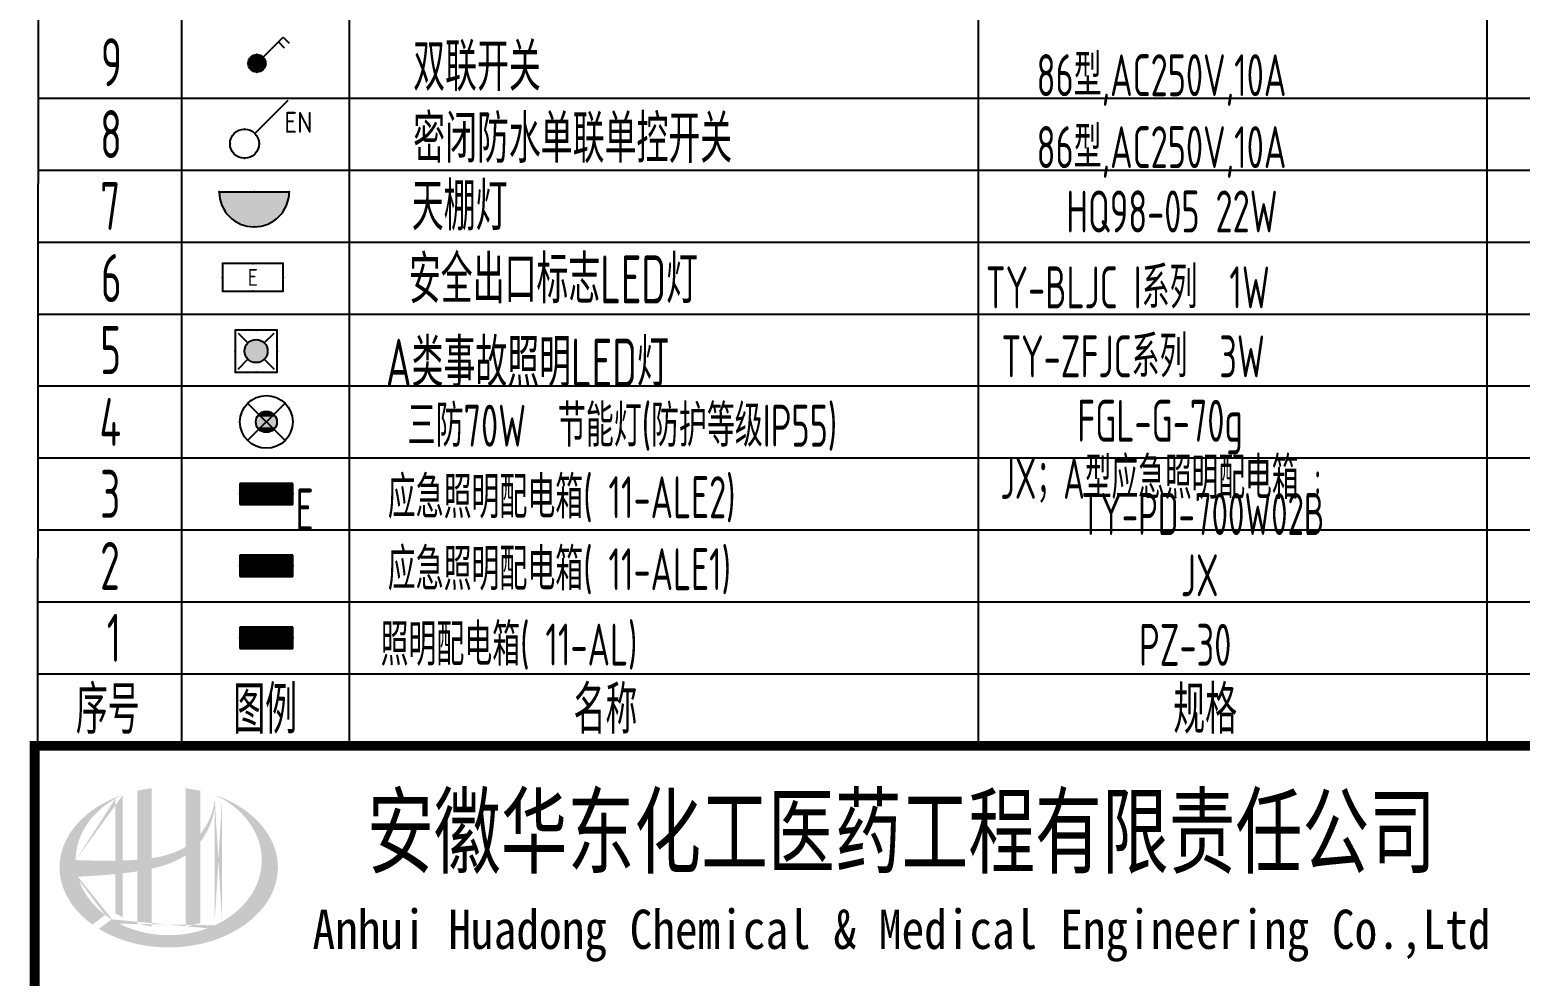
# Model space of a CAD drawing. Extents: x 5394041 to 5729212, y -433068 to -301615.
# Drawn here: x 5555754 to 5566405, y -349492 to -342728 of the extents above; entities that cross this region are included whole.
import ezdxf
from ezdxf.enums import TextEntityAlignment as Align

# ---------------------------------------------------------------- set-up
doc = ezdxf.new("R2010")
doc.units = 0
doc.header["$LTSCALE"] = 1000
doc.header["$MEASUREMENT"] = 0
doc.layers.get('0').update_dxf_attribs({"linetype": 'CONTINUOUS'})
for name, color, linetype in [('EQUIP-照明', 3, 'CONTINUOUS'), ('TEL_TAB', 7, 'CONTINUOUS'), ('TEL_TEXT', 7, 'CONTINUOUS')]:
    doc.layers.add(name, color=color, linetype=linetype)
doc.styles.add('_TCH_LABEL', font='COMPLEX', dxfattribs={"bigfont": 'GBCBIG'})
doc.styles.add('_TEL_DIM', font='sceie.shx', dxfattribs={"width": 0.8, "height": 3.5, "bigfont": 'sceic.shx'})
doc.styles.add('ECEC_TQ_S', font='')
doc.styles.add('sceic', font='sceie.shx', dxfattribs={"width": 0.8, "bigfont": 'sceic.shx'})
doc.styles.add('sceie', font='sceie.shx', dxfattribs={"width": 0.7, "bigfont": 'sceic.shx'})
doc.styles.get("Standard").update_dxf_attribs({"font": 'GBENOR', "bigfont": 'GBCBIG'})
doc.styles.get('ECEC_TQ_S').set_extended_font_data('SimSun')

# ---------------------------------------------------------------- blocks, each defined once
blk = doc.blocks.new('$equip$00002534')
for p, q in [((-0.72, 0.66), (-0.72, 0)), ((0.72, 0.66), (-0.72, 0.66)), ((0.72, 0), (0.72, 0.66)), ((-0.72, 0), (0.72, 0))]:
    blk.add_line(p, q)
at = {"const_width": 0.04}
blk.add_lwpolyline([(-0.72, 0.66), (-0.72, 0), (0.72, 0), (0.72, 0.66), (-0.72, 0.66), (-0.72, 0)], dxfattribs=at)
for p in [(0, 0.66), (-0.72, 0.33), (0, 0), (0.72, 0.33)]:
    blk.add_point(p)
at = {"color": 7, "style": '_TEL_DIM'}
blk.add_attdef('$TEXT$', text='', height=0.4, dxfattribs=at).set_placement((0, 0.33), align=Align.MIDDLE_CENTER)
at = {"color": 7, "style": '_TEL_DIM', "flags": 1}
blk.add_attdef('A', text='', height=0.00002, dxfattribs=at).set_placement((0, 0), align=Align.MIDDLE_CENTER)
blk = doc.blocks.new('*X23')
at = {"color": 0}
for p, q in [((-250, 33), (-83, 200)), ((-250, 68), (-118, 200)), ((-250, 104), (-154, 200)), ((-250, 139), (-189, 200)), ((-250, 174), (-224, 200)), ((-247, 0), (-47, 200)), ((-212, 0), (-12, 200)), ((-177, 0), (23, 200)), ((-141, 0), (59, 200)), ((-106, 0), (94, 200)), ((-71, 0), (129, 200)), ((-35, 0), (165, 200)), ((0, 0), (200, 200)), ((35, 0), (235, 200)), ((71, 0), (250, 179)), ((106, 0), (250, 144)), ((141, 0), (250, 109)), ((177, 0), (250, 73)), ((212, 0), (250, 38)), ((247, 0), (250, 3))]:
    blk.add_line(p, q, dxfattribs=at)
blk = doc.blocks.new('$equip$00001421')
for p, q in [((0.75, 0.6), (-0.75, 0.6)), ((-0.75, 0.6), (-0.75, 0)), ((0.75, 0), (0.75, 0.6)), ((-0.75, 0), (0.75, 0))]:
    blk.add_line(p, q)
at = {"const_width": 0.6}
blk.add_lwpolyline([(-0.75, 0.3), (0.75, 0.3)], dxfattribs=at)
for p in [(0, 0.6), (-0.75, 0.3), (0, 0), (0.75, 0.3)]:
    blk.add_point(p)
at = {"xscale": 0.00300000000061118, "yscale": 0.00300000000061118, "zscale": 0.00300000000061118}
blk.add_blockref('*X23', (0, 0), dxfattribs=at)
at = {"style": '_TCH_LABEL', "flags": 9}
blk.add_attdef('A', (0, 0), '', height=0.00002, dxfattribs=at)
blk = doc.blocks.new('$equip$00001149')
for p, q in [((-0.354, 0.354), (0.354, -0.354)), ((0.354, 0.354), (-0.354, -0.354))]:
    blk.add_line(p, q)
for radius in [0.5, 0.2]:
    blk.add_circle((0, 0), radius)
for points in [[(-0.173, 0.1), (0.173, 0.1), (-0.2, 0), (0.2, 0)], [(-0.173, -0.1), (0.173, -0.1), (-0.2, 0), (0.2, 0)], [(-0.1, 0.173), (0.1, 0.173), (-0.173, 0.1), (0.173, 0.1)], [(0, 0.2), (0, 0.2), (-0.1, 0.173), (0.1, 0.173)], [(-0.1, -0.173), (0.1, -0.173), (-0.173, -0.1), (0.173, -0.1)], [(0, -0.2), (0, -0.2), (-0.1, -0.173), (0.1, -0.173)]]:
    blk.add_solid(points)
at = {"flags": 9}
blk.add_attdef('A', (0, 0), '', height=0.00002, dxfattribs=at)
blk = doc.blocks.new('$equip$00002500')
blk.add_line((0.147, 0.356), (0.625, 0.833))
blk.add_circle((0, 0.208), 0.208)
for p in [(0, 0.417), (-0.208, 0.208), (0, 0), (0.208, 0.208)]:
    blk.add_point(p)
at = {"color": 7, "style": '_TEL_DIM'}
blk.add_attdef('$TEXT$', text='', height=0.3, dxfattribs=at).set_placement((0.769, 0.513), align=Align.MIDDLE_CENTER)
at = {"color": 7, "style": '_TEL_DIM', "flags": 1}
blk.add_attdef('A', text='', height=0.00002, dxfattribs=at).set_placement((0, 0), align=Align.MIDDLE_CENTER)
blk = doc.blocks.new('$equip$00001168')
blk.add_line((-0.5, 0), (0.5, 0))
blk.add_arc((0, 0), 0.5, 180, 0)
for p in [(-0.5, 0), (0, 0), (0.5, 0), (0, -0.5)]:
    blk.add_point(p)
for points in [[(0.433, -0.25), (-0.433, -0.25), (0.5, 0), (-0.5, 0)], [(0.25, -0.433), (-0.25, -0.433), (0.433, -0.25), (-0.433, -0.25)], [(0, -0.5), (0, -0.5), (0.25, -0.433), (-0.25, -0.433)]]:
    blk.add_solid(points)
at = {"flags": 9}
blk.add_attdef('A', (0, 0), '', height=0.00002, dxfattribs=at)
blk = doc.blocks.new('$equip$00002604')
blk.add_hatch(color=256).paths.add_polyline_path([(0.275, 0.5, 1), (-0.274, 0.5, 1)])
for p, q in [((-0.429, 0.929), (-0.194, 0.694)), ((0.194, 0.694), (0.429, 0.929)), ((-0.429, 0.071), (-0.194, 0.306)), ((0.194, 0.306), (0.429, 0.071))]:
    blk.add_line(p, q)
at = {"const_width": 0.04}
blk.add_lwpolyline([(-0.5, 1), (-0.5, 0), (0.5, 0), (0.5, 1), (-0.5, 1), (-0.5, 0)], dxfattribs=at)
blk.add_lwpolyline([(-0.5, 1), (-0.5, 0), (0.5, 0), (0.5, 1)], close=True)
blk.add_circle((0, 0.5), 0.275)
for p in [(0, 1), (-0.5, 0.5), (0.5, 0.5), (0, 0)]:
    blk.add_point(p)
at = {"color": 7, "style": '_TEL_DIM', "flags": 1}
blk.add_attdef('A', text='', height=0.000025, dxfattribs=at).set_placement((0, 0), align=Align.MIDDLE_CENTER)
blk = doc.blocks.new('$equip$00001963')
for p, q in [((0.147, 0.356), (0.625, 0.833)), ((0.512, 0.72), (0.653, 0.579)), ((0.625, 0.833), (0.766, 0.692))]:
    blk.add_line(p, q)
blk.add_circle((0, 0.208), 0.208)
for p in [(0, 0.417), (-0.208, 0.208), (0, 0), (0.208, 0.208)]:
    blk.add_point(p)
for points in [[(-0.104, 0.389), (0.104, 0.389), (-0.18, 0.313), (0.18, 0.313)], [(0, 0.417), (0, 0.417), (-0.104, 0.389), (0.104, 0.389)], [(-0.18, 0.313), (0.18, 0.313), (-0.208, 0.208), (0.208, 0.208)], [(-0.18, 0.104), (0.18, 0.104), (-0.208, 0.208), (0.208, 0.208)], [(-0.104, 0.028), (0.104, 0.028), (-0.18, 0.104), (0.18, 0.104)], [(0, 0), (0, 0), (-0.104, 0.028), (0.104, 0.028)]]:
    blk.add_solid(points)
at = {"layer": 'TEL_TEXT', "style": '_TEL_DIM', "flags": 1}
blk.add_attdef('A', text='', height=0.00002, dxfattribs=at).set_placement((0, 0), align=Align.MIDDLE_CENTER)

msp = doc.modelspace()

# ---------------------------------------------------------------- hatches: boundary and pattern name
h = msp.add_hatch(color=256)
edge = h.paths.add_edge_path()
edge.add_spline(control_points=[(5556625.2, -348723.7), (5556631.3, -348722.3), (5556637.4, -348720.9), (5556686.5, -348709), (5556729.1, -348696), (5556804.1, -348664.9), (5556837, -348648), (5556867.9, -348627.4)], knot_values=[61.629012, 61.629012, 61.629012, 61.629012, 63.3304306, 63.3304306, 75.3536336, 75.3536336, 85.3986489, 85.3986489, 85.3986489, 85.3986489], degree=3, periodic=0)
edge.add_line((5556867.9, -348627.4), (5556867.9, -349137.6))
edge.add_spline(control_points=[(5556867.9, -349137.6), (5556885, -349134.9), (5556902.1, -349131.5), (5556936.8, -349123.4), (5556954.5, -349118.6), (5556971.9, -349113.2)], knot_values=[4.9084564, 4.9084564, 4.9084564, 4.9084564, 4.9928212, 4.9928212, 5.0830337, 5.0830337, 5.0830337, 5.0830337], degree=3, periodic=0)
edge.add_line((5556971.9, -349113.2), (5556971.9, -348531.7))
edge.add_spline(control_points=[(5556971.9, -348531.7), (5556980.5, -348520.8), (5556988.7, -348509.4), (5557014.8, -348469.8), (5557030.5, -348439.8), (5557059.7, -348367), (5557070.9, -348323.3), (5557075.6, -348277.9), (5557075.8, -348276.7), (5557075.9, -348275.4)], knot_values=[97.9917441, 97.9917441, 97.9917441, 97.9917441, 101.6421898, 101.6421898, 110.3379755, 110.3379755, 121.9343221, 121.9343221, 122.2706915, 122.2706915, 122.2706915, 122.2706915], degree=3, periodic=0)
edge.add_line((5557075.9, -348275.4), (5557075.9, -348205))
edge.add_spline(control_points=[(5557075.9, -348205), (5557075.8, -348212.6), (5557075.5, -348220.3), (5557074.9, -348228)], knot_values=[126.194075, 126.194075, 126.194075, 126.194075, 128.3967624, 128.3967624, 128.3967624, 128.3967624], degree=3, periodic=0)
edge.add_spline(control_points=[(5557074.9, -348228), (5557074.4, -348234.2), (5557073.8, -348240.4), (5557073, -348246.6)], knot_values=[124.4170495, 124.4170495, 124.4170495, 124.4170495, 126.194075, 126.194075, 126.194075, 126.194075], degree=3, periodic=0)
edge.add_spline(control_points=[(5557073, -348246.6), (5557071.9, -348255.7), (5557070.4, -348264.9), (5557068.6, -348274)], knot_values=[121.8052898, 121.8052898, 121.8052898, 121.8052898, 124.4170495, 124.4170495, 124.4170495, 124.4170495], degree=3, periodic=0)
edge.add_spline(control_points=[(5557068.6, -348274), (5557066.2, -348286.1), (5557063.3, -348298.2), (5557059.8, -348310.2)], knot_values=[118.3157402, 118.3157402, 118.3157402, 118.3157402, 121.8052898, 121.8052898, 121.8052898, 121.8052898], degree=3, periodic=0)
edge.add_spline(control_points=[(5557059.8, -348310.2), (5557056.3, -348322.4), (5557052.3, -348334.4), (5557047.7, -348346.2)], knot_values=[114.7959879, 114.7959879, 114.7959879, 114.7959879, 118.3157402, 118.3157402, 118.3157402, 118.3157402], degree=3, periodic=0)
edge.add_spline(control_points=[(5557047.7, -348346.2), (5557043.2, -348357.9), (5557038.2, -348369.5), (5557032.8, -348380.8)], knot_values=[111.3296409, 111.3296409, 111.3296409, 111.3296409, 114.7959879, 114.7959879, 114.7959879, 114.7959879], degree=3, periodic=0)
edge.add_spline(control_points=[(5557032.8, -348380.8), (5557027.3, -348392.4), (5557021.3, -348403.7), (5557014.8, -348414.8)], knot_values=[107.7952896, 107.7952896, 107.7952896, 107.7952896, 111.3296409, 111.3296409, 111.3296409, 111.3296409], degree=3, periodic=0)
edge.add_spline(control_points=[(5557014.8, -348414.8), (5557008.5, -348425.6), (5557001.8, -348436.2), (5556994.7, -348446.4)], knot_values=[104.3435789, 104.3435789, 104.3435789, 104.3435789, 107.7952896, 107.7952896, 107.7952896, 107.7952896], degree=3, periodic=0)
edge.add_spline(control_points=[(5556994.7, -348446.4), (5556987.5, -348456.8), (5556979.9, -348466.9), (5556971.9, -348476.6)], knot_values=[100.8506997, 100.8506997, 100.8506997, 100.8506997, 104.3435789, 104.3435789, 104.3435789, 104.3435789], degree=3, periodic=0)
edge.add_line((5556971.9, -348476.6), (5556971.9, -348167.3))
edge.add_spline(control_points=[(5556971.9, -348167.3), (5556937.8, -348159.7), (5556903.1, -348153.8), (5556867.9, -348149.8)], knot_values=[4.4239994, 4.4239994, 4.4239994, 4.4239994, 4.5587406, 4.5587406, 4.5587406, 4.5587406], degree=3, periodic=0)
edge.add_line((5556867.9, -348149.8), (5556867.9, -348567.9))
edge.add_spline(control_points=[(5556867.9, -348567.9), (5556795.9, -348612.4), (5556711.7, -348635.7), (5556625.2, -348648.7)], knot_values=[63.2462151, 63.2462151, 63.2462151, 63.2462151, 87.6891235, 87.6891235, 87.6891235, 87.6891235], degree=3, periodic=0)
edge.add_line((5556625.2, -348648.7), (5556625.2, -348149.8))
edge.add_spline(control_points=[(5556625.2, -348149.8), (5556590, -348153.9), (5556555.3, -348159.7), (5556521.2, -348167.3)], knot_values=[4.8660382, 4.8660382, 4.8660382, 4.8660382, 5.0007773, 5.0007773, 5.0007773, 5.0007773], degree=3, periodic=0)
edge.add_line((5556521.2, -348167.3), (5556521.2, -348660.1))
edge.add_spline(control_points=[(5556521.2, -348660.1), (5556519.5, -348660.3), (5556484.6, -348662.9), (5556450, -348664.6), (5556417.2, -348665.7)], knot_values=[43.6573559, 43.6573559, 43.6573559, 43.6573559, 44.1342527, 53.4970917, 53.4970917, 53.4970917, 53.4970917], degree=3, periodic=0)
edge.add_line((5556417.2, -348665.7), (5556417.2, -348196.5))
edge.add_spline(control_points=[(5556417.2, -348196.5), (5556400.2, -348202.4), (5556383.4, -348208.7), (5556367, -348215.4)], knot_values=[5.1415698, 5.1415698, 5.1415698, 5.1415698, 5.2129208, 5.2129208, 5.2129208, 5.2129208], degree=3, periodic=0)
edge.add_spline(control_points=[(5556367, -348215.4), (5556360.1, -348218.2), (5556353.3, -348221.2), (5556321, -348235.3), (5556296.5, -348247.6), (5556273, -348260.8)], knot_values=[5.2129208, 5.2129208, 5.2129208, 5.2129208, 5.2429596, 5.2429596, 5.3556227, 5.3556227, 5.3556227, 5.3556227], degree=3, periodic=0)
edge.add_spline(control_points=[(5556273, -348260.8), (5556258.1, -348269.1), (5556243.7, -348277.9), (5556229.7, -348287)], knot_values=[5.3556227, 5.3556227, 5.3556227, 5.3556227, 5.4269737, 5.4269737, 5.4269737, 5.4269737], degree=3, periodic=0)
edge.add_spline(control_points=[(5556229.7, -348287), (5556222.3, -348291.8), (5556215, -348296.7), (5556201.5, -348306.2), (5556195.3, -348310.7), (5556189.1, -348315.3)], knot_values=[5.4269737, 5.4269737, 5.4269737, 5.4269737, 5.4647645, 5.4647645, 5.4983247, 5.4983247, 5.4983247, 5.4983247], degree=3, periodic=0)
edge.add_spline(control_points=[(5556189.1, -348315.3), (5556163.1, -348334.9), (5556139, -348355.8), (5556117.1, -348377.7)], knot_values=[5.4983247, 5.4983247, 5.4983247, 5.4983247, 5.6410266, 5.6410266, 5.6410266, 5.6410266], degree=3, periodic=0)
edge.add_spline(control_points=[(5556117.1, -348377.7), (5556110.1, -348384.7), (5556103.4, -348391.9), (5556082.9, -348414.5), (5556070, -348430.3), (5556058.2, -348446.5)], knot_values=[5.6410266, 5.6410266, 5.6410266, 5.6410266, 5.6865694, 5.6865694, 5.7837285, 5.7837285, 5.7837285, 5.7837285], degree=3, periodic=0)
edge.add_spline(control_points=[(5556058.2, -348446.5), (5556043.1, -348467.3), (5556029.8, -348488.7), (5556016.7, -348513.6), (5556015.1, -348516.8), (5556013.5, -348520)], knot_values=[5.7837285, 5.7837285, 5.7837285, 5.7837285, 5.9083744, 5.9083744, 5.9264305, 5.9264305, 5.9264305, 5.9264305], degree=3, periodic=0)
edge.add_spline(control_points=[(5556013.5, -348520), (5556001, -348545.1), (5555991, -348570.7), (5555983.5, -348596.7)], knot_values=[5.9264305, 5.9264305, 5.9264305, 5.9264305, 6.0691324, 6.0691324, 6.0691324, 6.0691324], degree=3, periodic=0)
edge.add_spline(control_points=[(5555983.5, -348596.7), (5555980.3, -348607.8), (5555977.5, -348618.9), (5555972.1, -348645.1), (5555969.9, -348660.1), (5555968.4, -348675.2)], knot_values=[6.0691324, 6.0691324, 6.0691324, 6.0691324, 6.1301793, 6.1301793, 6.2118343, 6.2118343, 6.2118343, 6.2118343], degree=3, periodic=0)
edge.add_spline(control_points=[(5555968.4, -348675.2), (5555967.2, -348688.4), (5555966.5, -348701.6), (5555966.5, -348714.8)], knot_values=[6.2118343, 6.2118343, 6.2118343, 6.2118343, 6.2831853, 6.2831853, 6.2831853, 6.2831853], degree=3, periodic=0)
edge.add_spline(control_points=[(5555966.5, -348714.8), (5555966.5, -348724.1), (5555966.9, -348733.4), (5555967.5, -348742.7)], knot_values=[6.2831853, 6.2831853, 6.2831853, 6.2831853, 6.3336547, 6.3336547, 6.3336547, 6.3336547], degree=3, periodic=0)
edge.add_spline(control_points=[(5555967.5, -348742.7), (5555968.7, -348761.4), (5555971.3, -348780), (5555975, -348798.5)], knot_values=[6.3336547, 6.3336547, 6.3336547, 6.3336547, 6.4345936, 6.4345936, 6.4345936, 6.4345936], degree=3, periodic=0)
edge.add_spline(control_points=[(5555975, -348798.5), (5555975.3, -348799.7), (5555975.5, -348801), (5555979.5, -348819.5), (5555984.2, -348836.6), (5555990.1, -348853.7)], knot_values=[6.4345936, 6.4345936, 6.4345936, 6.4345936, 6.4412784, 6.4412784, 6.5355325, 6.5355325, 6.5355325, 6.5355325], degree=3, periodic=0)
edge.add_spline(control_points=[(5555990.1, -348853.7), (5555996.3, -348871.9), (5556003.9, -348889.9), (5556012.6, -348907.7)], knot_values=[6.5355325, 6.5355325, 6.5355325, 6.5355325, 6.6364714, 6.6364714, 6.6364714, 6.6364714], degree=3, periodic=0)
edge.add_spline(control_points=[(5556012.6, -348907.7), (5556014.8, -348912.2), (5556017.1, -348916.6), (5556026.4, -348934.3), (5556034.1, -348947.3), (5556042.5, -348960.2)], knot_values=[6.6364714, 6.6364714, 6.6364714, 6.6364714, 6.6618943, 6.6618943, 6.7374102, 6.7374102, 6.7374102, 6.7374102], degree=3, periodic=0)
edge.add_spline(control_points=[(5556042.5, -348960.2), (5556053.7, -348977.3), (5556066, -348994.2), (5556079.6, -349010.5)], knot_values=[6.7374102, 6.7374102, 6.7374102, 6.7374102, 6.8383491, 6.8383491, 6.8383491, 6.8383491], degree=3, periodic=0)
edge.add_spline(control_points=[(5556079.6, -349010.5), (5556085.5, -349017.7), (5556091.6, -349024.7), (5556106.2, -349040.7), (5556114.7, -349049.5), (5556123.6, -349058.2)], knot_values=[6.8383491, 6.8383491, 6.8383491, 6.8383491, 6.8825101, 6.8825101, 6.939288, 6.939288, 6.939288, 6.939288], degree=3, periodic=0)
edge.add_spline(control_points=[(5556123.6, -349058.2), (5556139.4, -349073.5), (5556156.2, -349088.4), (5556174.1, -349102.6)], knot_values=[6.939288, 6.939288, 6.939288, 6.939288, 7.0402268, 7.0402268, 7.0402268, 7.0402268], degree=3, periodic=0)
edge.add_spline(control_points=[(5556174.1, -349102.6), (5556183.1, -349109.7), (5556192.3, -349116.6), (5556201.7, -349123.4)], knot_values=[7.0402268, 7.0402268, 7.0402268, 7.0402268, 7.0906963, 7.0906963, 7.0906963, 7.0906963], degree=3, periodic=0)
edge.add_line((5556201.7, -349123.4), (5556292.9, -349055))
edge.add_ellipse((5556746.5, -348662.8), major_axis=(665, 0), ratio=0.8066765, start_angle=192.81901, end_angle=226.98533, ccw=False)
edge.add_spline(control_points=[(5556098.1, -348781.8), (5556122.1, -348780.3), (5556146.2, -348778.8), (5556234.9, -348773.3), (5556299.7, -348769), (5556365.2, -348762.7)], knot_values=[11.3982633, 11.3982633, 11.3982633, 11.3982633, 18.4072897, 18.4072897, 37.1809397, 37.1809397, 37.1809397, 37.1809397], degree=3, periodic=0)
edge.add_line((5556365.2, -348762.7), (5556365.2, -349041.7))
edge.add_spline(control_points=[(5556365.2, -349041.7), (5556368.8, -349044), (5556372.4, -349046.2), (5556389.3, -349056.4), (5556403.1, -349064), (5556417.2, -349071.1)], knot_values=[4.0499446, 4.0499446, 4.0499446, 4.0499446, 4.0720206, 4.0720206, 4.153257, 4.153257, 4.153257, 4.153257], degree=3, periodic=0)
edge.add_line((5556417.2, -349071.1), (5556417.2, -348757.2))
edge.add_spline(control_points=[(5556417.2, -348757.2), (5556449.4, -348753.6), (5556481.8, -348749.3), (5556516.7, -348744), (5556518.9, -348743.6), (5556521.2, -348743.2)], knot_values=[42.1350086, 42.1350086, 42.1350086, 42.1350086, 51.3072277, 51.3072277, 51.9485742, 51.9485742, 51.9485742, 51.9485742], degree=3, periodic=0)
edge.add_line((5556521.2, -348743.2), (5556521.2, -349113.2))
edge.add_spline(control_points=[(5556521.2, -349113.2), (5556554.8, -349123.7), (5556589.7, -349131.9), (5556625.2, -349137.6)], knot_values=[4.3417397, 4.3417397, 4.3417397, 4.3417397, 4.5163155, 4.5163155, 4.5163155, 4.5163155], degree=3, periodic=0)
edge.add_line((5556625.2, -349137.6), (5556625.2, -348723.7))
edge = h.paths.add_edge_path(flags=16)
edge.add_ellipse((5556746.5, -348662.8), major_axis=(665, 0), ratio=0.8066765, start_angle=124.98746, end_angle=179.99898, ccw=False)
edge.add_line((5556365.2, -348223.2), (5556365.2, -348666.8))
edge.add_spline(control_points=[(5556365.2, -348666.8), (5556269.9, -348668.2), (5556175.9, -348665.1), (5556081.5, -348662.7)], knot_values=[11.2737302, 11.2737302, 11.2737302, 11.2737302, 38.6875129, 38.6875129, 38.6875129, 38.6875129], degree=3, periodic=0)
edge = h.paths.add_edge_path()
edge.add_spline(control_points=[(5556247.7, -349153.9), (5556278.8, -349172.9), (5556311.9, -349190.2), (5556396.5, -349227.4), (5556449.8, -349245.2), (5556560.5, -349271.8), (5556618, -349280.5), (5556734.1, -349288.3), (5556792.8, -349287.4), (5556908.4, -349275.9), (5556965.2, -349265.3), (5557074.3, -349235.3), (5557126.4, -349215.8), (5557223.3, -349168.9), (5557268.1, -349141.5), (5557348, -349080.6), (5557383.2, -349047), (5557442.5, -348975.5), (5557466.7, -348937.7), (5557503.1, -348859.5), (5557515.3, -348819.3), (5557527.9, -348738.1), (5557528.2, -348697.2), (5557516.7, -348615.7), (5557504.9, -348575.2), (5557469.3, -348496.4), (5557445.5, -348458.2), (5557386.7, -348386), (5557351.6, -348352.1), (5557271.8, -348290.4), (5557227.1, -348262.7), (5557145.9, -348223), (5557111.5, -348208.8), (5557075.9, -348196.5)], knot_values=[0.8864206, 0.8864206, 0.8864206, 0.8864206, 1.0405566, 1.0405566, 1.2611724, 1.2611724, 1.4817883, 1.4817883, 1.7024042, 1.7024042, 1.9230201, 1.9230201, 2.1436359, 2.1436359, 2.3642518, 2.3642518, 2.5848677, 2.5848677, 2.8054836, 2.8054836, 3.0260994, 3.0260994, 3.2467153, 3.2467153, 3.4685202, 3.4685202, 3.6903251, 3.6903251, 3.9121301, 3.9121301, 4.133935, 4.133935, 4.2832086, 4.2832086, 4.2832086, 4.2832086], degree=3, periodic=0)
edge.add_line((5557075.9, -348196.5), (5557075.9, -348196.6))
edge.add_spline(control_points=[(5557075.9, -348196.7), (5557075.9, -348199.4), (5557075.9, -348202.2), (5557075.9, -348205)], knot_values=[128.3967624, 128.3967624, 128.3967624, 128.3967624, 129.1921934, 129.1921934, 129.1921934, 129.1921934], degree=3, periodic=0)
edge.add_line((5557075.9, -348205), (5557075.9, -349128.8))
edge.add_ellipse((5556746.5, -348662.8), major_axis=(665, 0), ratio=0.8066765, start_angle=232.10542, end_angle=299.68334, ccw=False)
edge.add_line((5556338.1, -349086.1), (5556247.7, -349153.9))
edge = h.paths.add_edge_path(flags=16)
edge.add_ellipse((5556746.5, -348662.8), major_axis=(665, 0), ratio=0.8066765, start_angle=304.98746, end_angle=415.01211, ccw=False)
edge.add_line((5557127.9, -349102.3), (5557127.9, -348223.2))
h = msp.add_hatch(color=256)
edge = h.paths.add_edge_path()
edge.add_spline(control_points=[(5556625.2, -348723.7), (5556631.3, -348722.3), (5556637.4, -348720.9), (5556686.5, -348709), (5556729.1, -348696), (5556804.1, -348664.9), (5556837, -348648), (5556867.9, -348627.4)], knot_values=[61.629012, 61.629012, 61.629012, 61.629012, 63.3304306, 63.3304306, 75.3536336, 75.3536336, 85.3986489, 85.3986489, 85.3986489, 85.3986489], degree=3, periodic=0)
edge.add_line((5556867.9, -348627.4), (5556867.9, -349137.6))
edge.add_spline(control_points=[(5556867.9, -349137.6), (5556885, -349134.9), (5556902.1, -349131.5), (5556936.8, -349123.4), (5556954.5, -349118.6), (5556971.9, -349113.2)], knot_values=[4.9084564, 4.9084564, 4.9084564, 4.9084564, 4.9928212, 4.9928212, 5.0830337, 5.0830337, 5.0830337, 5.0830337], degree=3, periodic=0)
edge.add_line((5556971.9, -349113.2), (5556971.9, -348531.7))
edge.add_spline(control_points=[(5556971.9, -348531.7), (5556980.5, -348520.8), (5556988.7, -348509.4), (5557014.8, -348469.8), (5557030.5, -348439.8), (5557059.7, -348367), (5557070.9, -348323.3), (5557075.6, -348277.9), (5557075.8, -348276.7), (5557075.9, -348275.4)], knot_values=[97.9917441, 97.9917441, 97.9917441, 97.9917441, 101.6421898, 101.6421898, 110.3379755, 110.3379755, 121.9343221, 121.9343221, 122.2706915, 122.2706915, 122.2706915, 122.2706915], degree=3, periodic=0)
edge.add_line((5557075.9, -348275.4), (5557075.9, -348205))
edge.add_spline(control_points=[(5557075.9, -348205), (5557075.8, -348212.6), (5557075.5, -348220.3), (5557074.9, -348228)], knot_values=[126.194075, 126.194075, 126.194075, 126.194075, 128.3967624, 128.3967624, 128.3967624, 128.3967624], degree=3, periodic=0)
edge.add_spline(control_points=[(5557074.9, -348228), (5557074.4, -348234.2), (5557073.8, -348240.4), (5557073, -348246.6)], knot_values=[124.4170495, 124.4170495, 124.4170495, 124.4170495, 126.194075, 126.194075, 126.194075, 126.194075], degree=3, periodic=0)
edge.add_spline(control_points=[(5557073, -348246.6), (5557071.9, -348255.7), (5557070.4, -348264.9), (5557068.6, -348274)], knot_values=[121.8052898, 121.8052898, 121.8052898, 121.8052898, 124.4170495, 124.4170495, 124.4170495, 124.4170495], degree=3, periodic=0)
edge.add_spline(control_points=[(5557068.6, -348274), (5557066.2, -348286.1), (5557063.3, -348298.2), (5557059.8, -348310.2)], knot_values=[118.3157402, 118.3157402, 118.3157402, 118.3157402, 121.8052898, 121.8052898, 121.8052898, 121.8052898], degree=3, periodic=0)
edge.add_spline(control_points=[(5557059.8, -348310.2), (5557056.3, -348322.4), (5557052.3, -348334.4), (5557047.7, -348346.2)], knot_values=[114.7959879, 114.7959879, 114.7959879, 114.7959879, 118.3157402, 118.3157402, 118.3157402, 118.3157402], degree=3, periodic=0)
edge.add_spline(control_points=[(5557047.7, -348346.2), (5557043.2, -348357.9), (5557038.2, -348369.5), (5557032.8, -348380.8)], knot_values=[111.3296409, 111.3296409, 111.3296409, 111.3296409, 114.7959879, 114.7959879, 114.7959879, 114.7959879], degree=3, periodic=0)
edge.add_spline(control_points=[(5557032.8, -348380.8), (5557027.3, -348392.4), (5557021.3, -348403.7), (5557014.8, -348414.8)], knot_values=[107.7952896, 107.7952896, 107.7952896, 107.7952896, 111.3296409, 111.3296409, 111.3296409, 111.3296409], degree=3, periodic=0)
edge.add_spline(control_points=[(5557014.8, -348414.8), (5557008.5, -348425.6), (5557001.8, -348436.2), (5556994.7, -348446.4)], knot_values=[104.3435789, 104.3435789, 104.3435789, 104.3435789, 107.7952896, 107.7952896, 107.7952896, 107.7952896], degree=3, periodic=0)
edge.add_spline(control_points=[(5556994.7, -348446.4), (5556987.5, -348456.8), (5556979.9, -348466.9), (5556971.9, -348476.6)], knot_values=[100.8506997, 100.8506997, 100.8506997, 100.8506997, 104.3435789, 104.3435789, 104.3435789, 104.3435789], degree=3, periodic=0)
edge.add_line((5556971.9, -348476.6), (5556971.9, -348167.3))
edge.add_spline(control_points=[(5556971.9, -348167.3), (5556937.8, -348159.7), (5556903.1, -348153.8), (5556867.9, -348149.8)], knot_values=[4.4239994, 4.4239994, 4.4239994, 4.4239994, 4.5587406, 4.5587406, 4.5587406, 4.5587406], degree=3, periodic=0)
edge.add_line((5556867.9, -348149.8), (5556867.9, -348567.9))
edge.add_spline(control_points=[(5556867.9, -348567.9), (5556795.9, -348612.4), (5556711.7, -348635.7), (5556625.2, -348648.7)], knot_values=[63.2462151, 63.2462151, 63.2462151, 63.2462151, 87.6891235, 87.6891235, 87.6891235, 87.6891235], degree=3, periodic=0)
edge.add_line((5556625.2, -348648.7), (5556625.2, -348149.8))
edge.add_spline(control_points=[(5556625.2, -348149.8), (5556590, -348153.9), (5556555.3, -348159.7), (5556521.2, -348167.3)], knot_values=[4.8660382, 4.8660382, 4.8660382, 4.8660382, 5.0007773, 5.0007773, 5.0007773, 5.0007773], degree=3, periodic=0)
edge.add_line((5556521.2, -348167.3), (5556521.2, -348660.1))
edge.add_spline(control_points=[(5556521.2, -348660.1), (5556519.5, -348660.3), (5556484.6, -348662.9), (5556450, -348664.6), (5556417.2, -348665.7)], knot_values=[43.6573559, 43.6573559, 43.6573559, 43.6573559, 44.1342527, 53.4970917, 53.4970917, 53.4970917, 53.4970917], degree=3, periodic=0)
edge.add_line((5556417.2, -348665.7), (5556417.2, -348196.5))
edge.add_spline(control_points=[(5556417.2, -348196.5), (5556400.2, -348202.4), (5556383.4, -348208.7), (5556367, -348215.4)], knot_values=[5.1415698, 5.1415698, 5.1415698, 5.1415698, 5.2129208, 5.2129208, 5.2129208, 5.2129208], degree=3, periodic=0)
edge.add_spline(control_points=[(5556367, -348215.4), (5556360.1, -348218.2), (5556353.3, -348221.2), (5556321, -348235.3), (5556296.5, -348247.6), (5556273, -348260.8)], knot_values=[5.2129208, 5.2129208, 5.2129208, 5.2129208, 5.2429596, 5.2429596, 5.3556227, 5.3556227, 5.3556227, 5.3556227], degree=3, periodic=0)
edge.add_spline(control_points=[(5556273, -348260.8), (5556258.1, -348269.1), (5556243.7, -348277.9), (5556229.7, -348287)], knot_values=[5.3556227, 5.3556227, 5.3556227, 5.3556227, 5.4269737, 5.4269737, 5.4269737, 5.4269737], degree=3, periodic=0)
edge.add_spline(control_points=[(5556229.7, -348287), (5556222.3, -348291.8), (5556215, -348296.7), (5556201.5, -348306.2), (5556195.3, -348310.7), (5556189.1, -348315.3)], knot_values=[5.4269737, 5.4269737, 5.4269737, 5.4269737, 5.4647645, 5.4647645, 5.4983247, 5.4983247, 5.4983247, 5.4983247], degree=3, periodic=0)
edge.add_spline(control_points=[(5556189.1, -348315.3), (5556163.1, -348334.9), (5556139, -348355.8), (5556117.1, -348377.7)], knot_values=[5.4983247, 5.4983247, 5.4983247, 5.4983247, 5.6410266, 5.6410266, 5.6410266, 5.6410266], degree=3, periodic=0)
edge.add_spline(control_points=[(5556117.1, -348377.7), (5556110.1, -348384.7), (5556103.4, -348391.9), (5556082.9, -348414.5), (5556070, -348430.3), (5556058.2, -348446.5)], knot_values=[5.6410266, 5.6410266, 5.6410266, 5.6410266, 5.6865694, 5.6865694, 5.7837285, 5.7837285, 5.7837285, 5.7837285], degree=3, periodic=0)
edge.add_spline(control_points=[(5556058.2, -348446.5), (5556043.1, -348467.3), (5556029.8, -348488.7), (5556016.7, -348513.6), (5556015.1, -348516.8), (5556013.5, -348520)], knot_values=[5.7837285, 5.7837285, 5.7837285, 5.7837285, 5.9083744, 5.9083744, 5.9264305, 5.9264305, 5.9264305, 5.9264305], degree=3, periodic=0)
edge.add_spline(control_points=[(5556013.5, -348520), (5556001, -348545.1), (5555991, -348570.7), (5555983.5, -348596.7)], knot_values=[5.9264305, 5.9264305, 5.9264305, 5.9264305, 6.0691324, 6.0691324, 6.0691324, 6.0691324], degree=3, periodic=0)
edge.add_spline(control_points=[(5555983.5, -348596.7), (5555980.3, -348607.8), (5555977.5, -348618.9), (5555972.1, -348645.1), (5555969.9, -348660.1), (5555968.4, -348675.2)], knot_values=[6.0691324, 6.0691324, 6.0691324, 6.0691324, 6.1301793, 6.1301793, 6.2118343, 6.2118343, 6.2118343, 6.2118343], degree=3, periodic=0)
edge.add_spline(control_points=[(5555968.4, -348675.2), (5555967.2, -348688.4), (5555966.5, -348701.6), (5555966.5, -348714.8)], knot_values=[6.2118343, 6.2118343, 6.2118343, 6.2118343, 6.2831853, 6.2831853, 6.2831853, 6.2831853], degree=3, periodic=0)
edge.add_spline(control_points=[(5555966.5, -348714.8), (5555966.5, -348724.1), (5555966.9, -348733.4), (5555967.5, -348742.7)], knot_values=[6.2831853, 6.2831853, 6.2831853, 6.2831853, 6.3336547, 6.3336547, 6.3336547, 6.3336547], degree=3, periodic=0)
edge.add_spline(control_points=[(5555967.5, -348742.7), (5555968.7, -348761.4), (5555971.3, -348780), (5555975, -348798.5)], knot_values=[6.3336547, 6.3336547, 6.3336547, 6.3336547, 6.4345936, 6.4345936, 6.4345936, 6.4345936], degree=3, periodic=0)
edge.add_spline(control_points=[(5555975, -348798.5), (5555975.3, -348799.7), (5555975.5, -348801), (5555979.5, -348819.5), (5555984.2, -348836.6), (5555990.1, -348853.7)], knot_values=[6.4345936, 6.4345936, 6.4345936, 6.4345936, 6.4412784, 6.4412784, 6.5355325, 6.5355325, 6.5355325, 6.5355325], degree=3, periodic=0)
edge.add_spline(control_points=[(5555990.1, -348853.7), (5555996.3, -348871.9), (5556003.9, -348889.9), (5556012.6, -348907.7)], knot_values=[6.5355325, 6.5355325, 6.5355325, 6.5355325, 6.6364714, 6.6364714, 6.6364714, 6.6364714], degree=3, periodic=0)
edge.add_spline(control_points=[(5556012.6, -348907.7), (5556014.8, -348912.2), (5556017.1, -348916.6), (5556026.4, -348934.3), (5556034.1, -348947.3), (5556042.5, -348960.2)], knot_values=[6.6364714, 6.6364714, 6.6364714, 6.6364714, 6.6618943, 6.6618943, 6.7374102, 6.7374102, 6.7374102, 6.7374102], degree=3, periodic=0)
edge.add_spline(control_points=[(5556042.5, -348960.2), (5556053.7, -348977.3), (5556066, -348994.2), (5556079.6, -349010.5)], knot_values=[6.7374102, 6.7374102, 6.7374102, 6.7374102, 6.8383491, 6.8383491, 6.8383491, 6.8383491], degree=3, periodic=0)
edge.add_spline(control_points=[(5556079.6, -349010.5), (5556085.5, -349017.7), (5556091.6, -349024.7), (5556106.2, -349040.7), (5556114.7, -349049.5), (5556123.6, -349058.2)], knot_values=[6.8383491, 6.8383491, 6.8383491, 6.8383491, 6.8825101, 6.8825101, 6.939288, 6.939288, 6.939288, 6.939288], degree=3, periodic=0)
edge.add_spline(control_points=[(5556123.6, -349058.2), (5556139.4, -349073.5), (5556156.2, -349088.4), (5556174.1, -349102.6)], knot_values=[6.939288, 6.939288, 6.939288, 6.939288, 7.0402268, 7.0402268, 7.0402268, 7.0402268], degree=3, periodic=0)
edge.add_spline(control_points=[(5556174.1, -349102.6), (5556183.1, -349109.7), (5556192.3, -349116.6), (5556201.7, -349123.4)], knot_values=[7.0402268, 7.0402268, 7.0402268, 7.0402268, 7.0906963, 7.0906963, 7.0906963, 7.0906963], degree=3, periodic=0)
edge.add_line((5556201.7, -349123.4), (5556292.9, -349055))
edge.add_ellipse((5556746.5, -348662.8), major_axis=(665, 0), ratio=0.8066765, start_angle=192.81901, end_angle=226.98533, ccw=False)
edge.add_spline(control_points=[(5556098.1, -348781.8), (5556122.1, -348780.3), (5556146.2, -348778.8), (5556234.9, -348773.3), (5556299.7, -348769), (5556365.2, -348762.7)], knot_values=[11.3982633, 11.3982633, 11.3982633, 11.3982633, 18.4072897, 18.4072897, 37.1809397, 37.1809397, 37.1809397, 37.1809397], degree=3, periodic=0)
edge.add_line((5556365.2, -348762.7), (5556365.2, -349041.7))
edge.add_spline(control_points=[(5556365.2, -349041.7), (5556368.8, -349044), (5556372.4, -349046.2), (5556389.3, -349056.4), (5556403.1, -349064), (5556417.2, -349071.1)], knot_values=[4.0499446, 4.0499446, 4.0499446, 4.0499446, 4.0720206, 4.0720206, 4.153257, 4.153257, 4.153257, 4.153257], degree=3, periodic=0)
edge.add_line((5556417.2, -349071.1), (5556417.2, -348757.2))
edge.add_spline(control_points=[(5556417.2, -348757.2), (5556449.4, -348753.6), (5556481.8, -348749.3), (5556516.7, -348744), (5556518.9, -348743.6), (5556521.2, -348743.2)], knot_values=[42.1350086, 42.1350086, 42.1350086, 42.1350086, 51.3072277, 51.3072277, 51.9485742, 51.9485742, 51.9485742, 51.9485742], degree=3, periodic=0)
edge.add_line((5556521.2, -348743.2), (5556521.2, -349113.2))
edge.add_spline(control_points=[(5556521.2, -349113.2), (5556554.8, -349123.7), (5556589.7, -349131.9), (5556625.2, -349137.6)], knot_values=[4.3417397, 4.3417397, 4.3417397, 4.3417397, 4.5163155, 4.5163155, 4.5163155, 4.5163155], degree=3, periodic=0)
edge.add_line((5556625.2, -349137.6), (5556625.2, -348723.7))
edge = h.paths.add_edge_path(flags=16)
edge.add_ellipse((5556746.5, -348662.8), major_axis=(665, 0), ratio=0.8066765, start_angle=124.98746, end_angle=179.99898, ccw=False)
edge.add_line((5556365.2, -348223.2), (5556365.2, -348666.8))
edge.add_spline(control_points=[(5556365.2, -348666.8), (5556269.9, -348668.2), (5556175.9, -348665.1), (5556081.5, -348662.7)], knot_values=[11.2737302, 11.2737302, 11.2737302, 11.2737302, 38.6875129, 38.6875129, 38.6875129, 38.6875129], degree=3, periodic=0)
edge = h.paths.add_edge_path()
edge.add_spline(control_points=[(5556247.7, -349153.9), (5556278.8, -349172.9), (5556311.9, -349190.2), (5556396.5, -349227.4), (5556449.8, -349245.2), (5556560.5, -349271.8), (5556618, -349280.5), (5556734.1, -349288.3), (5556792.8, -349287.4), (5556908.4, -349275.9), (5556965.2, -349265.3), (5557074.3, -349235.3), (5557126.4, -349215.8), (5557223.3, -349168.9), (5557268.1, -349141.5), (5557348, -349080.6), (5557383.2, -349047), (5557442.5, -348975.5), (5557466.7, -348937.7), (5557503.1, -348859.5), (5557515.3, -348819.3), (5557527.9, -348738.1), (5557528.2, -348697.2), (5557516.7, -348615.7), (5557504.9, -348575.2), (5557469.3, -348496.4), (5557445.5, -348458.2), (5557386.7, -348386), (5557351.6, -348352.1), (5557271.8, -348290.4), (5557227.1, -348262.7), (5557145.9, -348223), (5557111.5, -348208.8), (5557075.9, -348196.5)], knot_values=[0.8864206, 0.8864206, 0.8864206, 0.8864206, 1.0405566, 1.0405566, 1.2611724, 1.2611724, 1.4817883, 1.4817883, 1.7024042, 1.7024042, 1.9230201, 1.9230201, 2.1436359, 2.1436359, 2.3642518, 2.3642518, 2.5848677, 2.5848677, 2.8054836, 2.8054836, 3.0260994, 3.0260994, 3.2467153, 3.2467153, 3.4685202, 3.4685202, 3.6903251, 3.6903251, 3.9121301, 3.9121301, 4.133935, 4.133935, 4.2832086, 4.2832086, 4.2832086, 4.2832086], degree=3, periodic=0)
edge.add_line((5557075.9, -348196.5), (5557075.9, -348196.6))
edge.add_spline(control_points=[(5557075.9, -348196.7), (5557075.9, -348199.4), (5557075.9, -348202.2), (5557075.9, -348205)], knot_values=[128.3967624, 128.3967624, 128.3967624, 128.3967624, 129.1921934, 129.1921934, 129.1921934, 129.1921934], degree=3, periodic=0)
edge.add_line((5557075.9, -348205), (5557075.9, -349128.8))
edge.add_ellipse((5556746.5, -348662.8), major_axis=(665, 0), ratio=0.8066765, start_angle=232.10542, end_angle=299.68334, ccw=False)
edge.add_line((5556338.1, -349086.1), (5556247.7, -349153.9))
edge = h.paths.add_edge_path(flags=16)
edge.add_ellipse((5556746.5, -348662.8), major_axis=(665, 0), ratio=0.8066765, start_angle=304.98746, end_angle=415.01211, ccw=False)
edge.add_line((5557127.9, -349102.3), (5557127.9, -348223.2))

# ---------------------------------------------------------------- linework, layer by layer
at = {"const_width": 70}
msp.add_lwpolyline([(5555788.7, -347845.4), (5555788.7, -353845.4)], dxfattribs=at)
msp.add_lwpolyline([(5573788.7, -347845.4, 70, 70, 0), (5555788.7, -347845.4, 70, 70, 0), (5555788.7, -353845.4, 0, 0, 0)], format="xyseb")
at = {"layer": 'TEL_TAB'}
msp.add_line((5555816.1, -337559.9), (5555808.1, -347845.4), dxfattribs=at)
for points in [[(5556836.7, -337559.9), (5556836.7, -347845.4)], [(5558036.6, -337559.9), (5558036.6, -347845.4)], [(5562531.9, -337559.9), (5562531.9, -347845.4)], [(5566166.5, -337559.9), (5566166.5, -347845.4)], [(5555815.7, -343216.9), (5573729.6, -343216.9)], [(5555815.7, -343731.2), (5573729.6, -343731.2)], [(5555815.7, -344245.5), (5573788.7, -344245.5)], [(5555815.7, -344245.5), (5573788.7, -344245.5)], [(5555815.7, -344759.7), (5573729.6, -344759.7)], [(5555815.7, -345274), (5573729.6, -345274)], [(5555815.7, -345788.3), (5573729.6, -345788.3)], [(5555815.7, -346302.6), (5573729.6, -346302.6)], [(5555815.7, -346816.8), (5573729.6, -346816.8)], [(5555815.7, -347331.1), (5573729.6, -347331.1)]]:
    msp.add_lwpolyline(points, dxfattribs=at)

# ---------------------------------------------------------------- block references
at = {"layer": 'EQUIP-照明'}
for name, p, xscale, yscale, zscale in [('$equip$00001963', (5557376.6, -343030.5), 300, 300, 300), ('$equip$00001168', (5557357.5, -343886.1), 500, 500, 500)]:
    msp.add_blockref(name, p, dxfattribs=dict(at, xscale=xscale, yscale=yscale, zscale=zscale))
at = {"layer": 'EQUIP-照明', "xscale": 500, "yscale": 500, "zscale": 500}
msp.add_blockref('$equip$00002500', (5557288.7, -343646.5), dxfattribs=at).add_auto_attribs({'$TEXT$': 'EN'})
at = {"layer": 'EQUIP-照明', "color": 0, "xscale": 300, "yscale": 300, "zscale": 300}
msp.add_blockref('$equip$00002534', (5557347.6, -344597.2), dxfattribs=at).add_auto_attribs({'$TEXT$': 'E'})
at = {"layer": 'EQUIP-照明', "color": 1, "xscale": 300, "yscale": 300, "zscale": 300}
msp.add_blockref('$equip$00002604', (5557371, -345174.5), dxfattribs=at)
at = {"layer": 'TEL_TAB', "color": 0}
for name, p, xscale, yscale, zscale in [('$equip$00001149', (5557444.2, -345530.9, 0), 377.134887737222, 377.134887737222, 377.134887737222), ('$equip$00001421', (5557444.2, -346120.8), 251.4232634687796, 251.4232634687796, 251.4232634687796), ('$equip$00001421', (5557444.2, -346635.1), 251.4232634687796, 251.4232634687796, 251.4232634687796), ('$equip$00001421', (5557444.2, -347149.4), 251.4232634687796, 251.4232634687796, 251.4232634687796)]:
    msp.add_blockref(name, p, dxfattribs=dict(at, xscale=xscale, yscale=yscale, zscale=zscale))

# ---------------------------------------------------------------- texts
at = {"style": 'sceie', "width": 0.7}
msp.add_text('E', height=300, dxfattribs=at).set_placement((5557653.8, -346307.5))
at = {"style": 'ECEC_TQ_S'}
for s, height, width, p in [('安徽华东化工医药工程有限责任公司', 500, 0.7, (5561983.6, -348445.4)), ('安徽华东化工医药工程有限责任公司', 500, 0.7, (5561983.6, -348445.4)), ('Anhui Huadong Chemical & Medical Engineering Co.,Ltd', 280, 0.85, (5561983.6, -349195.4)), ('Anhui Huadong Chemical & Medical Engineering Co.,Ltd', 280, 0.85, (5561983.6, -349195.4))]:
    msp.add_text(s, height=height, dxfattribs=dict(at, width=width)).set_placement(p, align=Align.MIDDLE)
at = {"layer": 'TEL_TAB', "style": 'sceie', "width": 0.7}
for s, height, p in [('9', 342.8, (5556262, -343131.2)), ('双联开关', 342.85, (5558493.5, -343164.6)), ('86型,AC250V,10A', 300, (5562949.3, -343202.6)), ('密闭防水单联单控开关', 342.85, (5558493.5, -343678.9)), ('8', 342.8, (5556256.8, -343645.5)), ('86型,AC250V,10A', 300, (5562949.3, -343716.9)), ('7', 342.8, (5556256.8, -344159.7)), ('天棚灯', 342.85, (5558483.6, -344162.2)), ('HQ98-05 22W', 300, (5563161.4, -344176.7)), ('6', 342.8, (5556262, -344674)), ('安全出口标志LED灯', 342.85, (5558462.8, -344683.9)), ('TY-BLJC I系列  1W', 300, (5562586.6, -344719.1)), ('5', 342.8, (5556256.8, -345188.3)), ('TY-ZFJC系列  3W ', 300, (5562697.8, -345212.3)), ('A类事故照明LED灯', 342.85, (5558298.1, -345278.7)), ('4', 342.8, (5556251.6, -345702.6)), ('三防70W  节能灯(防护等级IP55)', 300, (5558454.3, -345707.8)), ('FGL-G-70g', 300, (5563239.5, -345672.9)), ('3', 342.8, (5556256.8, -346216.8)), ('应急照明配电箱( 11-ALE2)', 300, (5558312.3, -346219.2)), ('2', 342.8, (5556256.8, -346731.1)), ('应急照明配电箱( 11-ALE1)', 300, (5558312.3, -346733.4)), ('JX', 300, (5563979.8, -346776.8)), ('1', 342.8, (5556303.8, -347245.4)), ('照明配电箱( 11-AL)', 300, (5558260.6, -347272.1)), ('PZ-30', 300, (5563681.7, -347274.2)), ('序号', 342.85, (5556082.7, -347759.7)), ('图例', 342.85, (5557207.7, -347759.7)), ('名称', 342.85, (5559639.7, -347759.7)), ('规格', 342.85, (5563925.9, -347759.7))]:
    msp.add_text(s, height=height, dxfattribs=at).set_placement(p)
at = {"layer": 'TEL_TAB', "color": 1, "linetype": 'ByBlock', "style": 'sceic', "width": 0.67}
for s, p in [('JX；A型应急照明配电箱 :', (5562690.2, -346081)), ('TY-PD-700W02B ', (5563269.2, -346339.1))]:
    msp.add_text(s, height=300, dxfattribs=at).set_placement(p)

doc.saveas('drawing.dxf')
